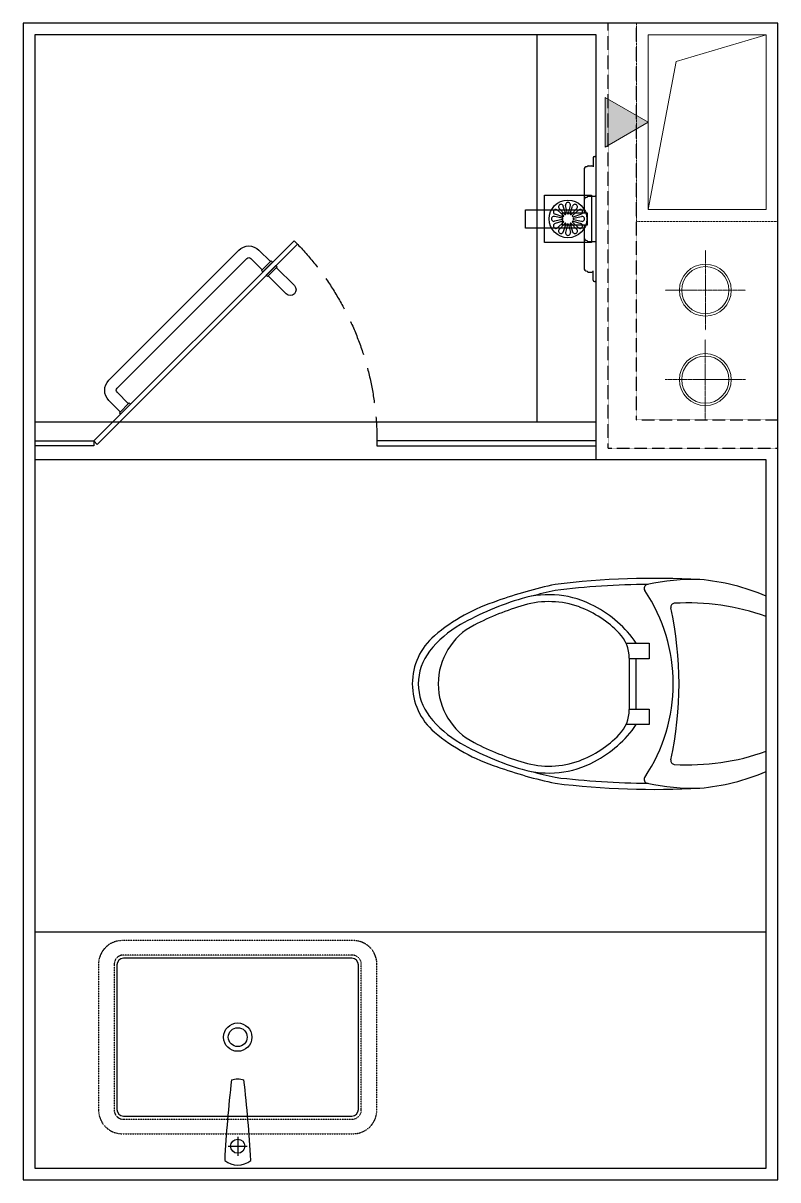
# Model space of a CAD drawing. Header units: millimetres. Extents: x 3887 to 5487, y 844 to 3294.
import ezdxf

# ---------------------------------------------------------------- set-up
doc = ezdxf.new("R2010")
doc.units = ezdxf.units.MM
doc.linetypes.add('DASH', pattern=[0.35, 0.25, -0.1])
doc.linetypes.add('DASHED2', pattern=[0.375, 0.25, -0.125])
for name, color, linetype in [('.P-不到顶玻璃隔断', 75, 'Continuous'), ('.P-卫生间台阶', 43, 'Continuous'), ('.P-门', 75, 'Continuous'), ('.PF-地漏', 30, 'Continuous'), ('.PF-洁具', 150, 'Continuous'), ('A-WALL-MOVE', 4, 'Continuous'), ('A-厨卫装修线', 145, 'Continuous'), ('Sunac-地漏', 30, 'Continuous'), ('Sunac-小五金', 8, 'Continuous'), ('Sunac_马桶', 150, 'Continuous')]:
    doc.layers.add(name, color=color, linetype=linetype)
doc.layers.add('A-排气道', color=12, linetype='Continuous', lineweight=18)
doc.layers.add('Sunac_立管', color=80, linetype='Continuous', lineweight=18)

# ---------------------------------------------------------------- blocks, each defined once
blk = doc.blocks.new('A$C5C5C78EF')
at = {"layer": 'A-排气道', "ltscale": 0.5}
blk.add_hatch(color=256, dxfattribs=at).paths.add_polyline_path([(-275, -210), (-366.1, -262.6), (-366.1, -157.4)])
at = {"layer": 'A-排气道', "linetype": 'DASHED2'}
blk.add_lwpolyline([(-300, -420), (-300, 0), (0, 0), (0, -420)], close=True, dxfattribs=at)
at = {"layer": 'A-排气道', "ltscale": 0.5}
for points in [[(-275, -395), (-275, -25), (-25, -25), (-25, -395)], [(-275, -210), (-366.1, -262.6), (-366.1, -157.4)]]:
    blk.add_lwpolyline(points, close=True, dxfattribs=at)
blk.add_lwpolyline([(-275, -395), (-215.5, -81.2), (-25, -25)], dxfattribs=at)
blk = doc.blocks.new('A$C009F3488')
at = {"layer": '.P-不到顶玻璃隔断'}
for p, q in [((0, -600, 0), (0, 0)), ((0, 0), (10, 0, 0)), ((10, -600, 0), (10, 0, 0))]:
    blk.add_line(p, q, dxfattribs=at)
at = {"layer": '.P-不到顶玻璃隔断', "color": 250}
for p, q in [((-38.3, -83.2, 0), (-4, -83.2, 0)), ((-4, -80.8, 0), (-0.1, -80.8, 0)), ((-4, -110.2, 0), (-4, -80.8, 0)), ((-0.1, -80.8, 0), (-0.1, -110.2, 0)), ((-68.7, -502.8, 0), (-68.7, -113.6, 0)), ((-44.2, -113.6, 0), (-44.2, -502.8, 0)), ((-38.3, -107.7, 0), (-4, -107.7, 0)), ((-0.1, -110.2, 0), (-4, -110.2, 0)), ((-38.3, -508.7, 0), (-4, -508.7, 0)), ((-0.1, -506.3, 0), (-4, -506.3, 0)), ((-4, -506.3, 0), (-4, -535.7, 0)), ((-0.1, -535.7, 0), (-0.1, -506.3, 0)), ((9.7, -535.7, 0), (9.7, -506.3, 0)), ((9.7, -506.3, 0), (13.7, -506.3, 0)), ((13.7, -506.3, 0), (13.7, -535.7, 0)), ((13.7, -508.7, 0), (67.7, -508.7, 0)), ((-38.3, -533.2, 0), (-4, -533.2, 0)), ((-4, -535.7, 0), (-0.1, -535.7, 0)), ((13.7, -535.7, 0), (9.7, -535.7, 0)), ((67.8, -533.2, 0), (13.7, -533.2, 0))]:
    blk.add_line(p, q, dxfattribs=at)
at = {"layer": '.P-不到顶玻璃隔断'}
blk.add_lwpolyline([(0, -600), (10, -600)], dxfattribs=at)
at = {"layer": '.P-不到顶玻璃隔断', "color": 250, "linetype": 'DASH', "ltscale": 300}
blk.add_arc((0, 0), 600, 270, 315, dxfattribs=at)
at = {"layer": '.P-不到顶玻璃隔断', "color": 250}
blk.add_arc((67.8, -521, 0), 12.2, 270.0076, 90.0076, dxfattribs=at)
at = {"layer": '.P-不到顶玻璃隔断', "color": 250, "extrusion": (-2.71207e-09, 9.54989e-10, 1)}
for centre, major_axis, start_param, end_param in [((-38.3, -113.6, 0), (-21.5, 21.5, 0), -0.785265, 0.785531), ((-38.3, -113.6, 0), (-4.16, 4.16, 0), -0.785265, 0.785531), ((-38.3, -502.8, 0), (21.5, 21.5, 0), 2.356328, 3.927124), ((-38.3, -502.8, 0), (4.16, 4.16, 0), 2.356328, 3.927124)]:
    blk.add_ellipse(centre, major_axis=major_axis, ratio=1, start_param=start_param, end_param=end_param, dxfattribs=at)
blk = doc.blocks.new('Sunac_马桶750')
at = {"layer": 'Sunac_马桶'}
blk.add_line((185.7, 0), (-185.7, 0), dxfattribs=at)
at = {"layer": 'Sunac_马桶', "color": 250, "linetype": 'ByBlock'}
for p, q in [((-86.4, -248.2), (-53.3, -248.2)), ((-86.4, -297), (-86.4, -248.2)), ((-53.3, -248.2), (-53.3, -290)), ((53.3, -248.2), (86.4, -248.2)), ((53.3, -290), (53.3, -248.2)), ((86.4, -248.2), (86.4, -297)), ((-54.4, -290), (54.4, -290)), ((53.3, -275.4), (-53.3, -275.4))]:
    blk.add_line(p, q, dxfattribs=at)
at = {"layer": 'Sunac_马桶'}
for centre, radius, start, end in [((234.6, -180), 457.2, 156.8161, 175.0321), ((-234.6, -180), 457.2, 4.9679, 23.1839), ((1554.6, -234.6), 1778, 176.9639, 186.8656), ((239.2, -152.9), 460.3, 178.4417, 192.437), ((-239.2, -152.9), 460.3, 347.5629, 1.558), ((-1554.6, -234.6), 1778, 353.1344, 3.036), ((0, -552.7), 355.6, 56.167, 123.833), ((-202.4, -250.7), 7.94, 189.7713, 303.8331), ((202.4, -250.7), 7.94, 236.167, 350.2287), ((745.5, -241.8), 977.9, 192.1213, 199.5996), ((-745.5, -241.8), 977.9, 340.4004, 347.8787), ((199.3, -449.9), 393.7, 197.7237, 220.0528), ((-199.3, -449.9), 393.7, 319.9472, 342.2763), ((0, -615.1), 134.9, 220.8335, 319.1665)]:
    blk.add_arc(centre, radius, start, end, dxfattribs=at)
at = {"layer": 'Sunac_马桶', "color": 250, "linetype": 'ByBlock'}
for centre, radius, start, end in [((316.8, -165.3), 488.3, 160.2178, 183.4613), ((-316.8, -165.3), 488.3, 356.5386, 19.7822), ((-162.7, -194.2), 7.94, 184.2381, 282.304), ((0, -940.2), 755.6, 77.6962, 102.3038), ((162.7, -194.2), 7.94, 257.6962, 355.7619), ((1567.3, -234.6), 1778, 180.4947, 186.8656), ((-1567.3, -234.6), 1778, 353.1344, 359.5053), ((51.9, -476.4), 244, 124.5259, 152.5265), ((-54.4, -366.2), 76.2, 90, 133.9968), ((54.4, -366.2), 76.2, 46.0032, 90), ((-51.9, -476.4), 244, 27.4735, 55.4741), ((51.9, -476.4), 229.3, 133.9968, 159.4423), ((-51.9, -476.4), 229.3, 20.5577, 46.0032), ((16.8, -460.7), 205.7, 151.8794, 195.9425), ((-16.8, -460.7), 205.7, 344.0575, 28.1206), ((16.8, -460.7), 191, 160.1349, 195.9191), ((-16.8, -460.7), 191, 344.0809, 19.8651), ((745.1, -241.4), 965.2, 192.3041, 195.3816), ((-745.1, -241.4), 965.2, 344.6184, 347.6959), ((427.8, -336.2), 620.4, 196.5666, 207.1313), ((-427.8, -336.2), 620.4, 332.8687, 343.4334), ((427.8, -336.2), 635, 196.5593, 209.3999), ((-427.8, -336.2), 635, 330.6001, 343.4407), ((0, -555.4), 139.7, 207.1313, 332.8687), ((62.8, -542.3), 215.9, 209.3045, 232.3768), ((-62.8, -542.3), 215.9, 307.6232, 330.6955), ((0, -626.2), 111.1, 231.6356, 270), ((0, -626.2), 111.1, 270, 308.3644)]:
    blk.add_arc(centre, radius, start, end, dxfattribs=at)
blk = doc.blocks.new('Sunac_台盆')
at = {"layer": '.PF-洁具', "color": 250, "linetype": 'DASH', "ltscale": 0.5}
for p, q in [((385.5, 295), (76.5, 295)), ((26.5, 245), (26.5, -245)), ((435.5, -245), (435.5, 245)), ((76.5, -295), (385.5, -295))]:
    blk.add_line(p, q, dxfattribs=at)
at = {"layer": '.PF-洁具'}
for p, q in [((384, 256), (78, 256)), ((64, 242), (64, -242)), ((398, -242), (398, 242)), ((78, -256), (384, -256))]:
    blk.add_line(p, q, dxfattribs=at)
at = {"layer": '.PF-洁具', "color": 250, "linetype": 'ByBlock', "ltscale": 0.1}
blk.add_line((20, 0), (-20, 0), dxfattribs=at)
at = {"layer": '.PF-洁具', "color": 250}
blk.add_line((0, 20), (0, -20), dxfattribs=at)
at = {"layer": '.PF-洁具', "color": 250, "linetype": 'DASH', "ltscale": 0.5}
blk.add_lwpolyline([(77, -262), (385, -262, 0.414214), (405, -242), (405, 242, 0.414214), (385, 262), (77, 262, 0.414214), (57, 242), (57, -242, 0.414214)], format="xyb", close=True, dxfattribs=at)
at = {"layer": '.PF-洁具'}
blk.add_lwpolyline([(140.3, 13.1, -0.204812), (140.3, -13.1, 253478688076.269409)], format="xyb", dxfattribs=at)
blk.add_circle((231, 0), 30, dxfattribs=at)
at = {"layer": '.PF-洁具', "color": 250, "linetype": 'ByBlock', "ltscale": 0.1}
blk.add_circle((0, 0), 15, dxfattribs=at)
at = {"layer": '.PF-洁具', "color": 250}
blk.add_circle((231, 0), 20, dxfattribs=at)
at = {"layer": '.PF-洁具', "color": 250, "linetype": 'DASH', "ltscale": 0.5}
for centre, start, end in [((76.5, 245), 90, 180), ((385.5, 245), 0, 90), ((76.5, -245), 180, 270), ((385.5, -245), 270, 0)]:
    blk.add_arc(centre, 50, start, end, dxfattribs=at)
at = {"layer": '.PF-洁具'}
for centre, radius, start, end in [((78, 242), 14, 90, 180), ((384, 242), 14, 0, 90), ((-162.4, -2543), 2574, 83.2453, 87.0506), ((-162.4, 2543), 2574, 272.9494, 276.7547), ((78, -242), 14, 180, 270), ((384, -242), 14, 270, 0)]:
    blk.add_arc(centre, radius, start, end, dxfattribs=at)
at = {"layer": '.PF-洁具', "linetype": 'ByBlock', "ltscale": 0.1}
blk.add_arc((3.1, 0), 43.1, 140.1519, 219.8481, dxfattribs=at)
blk = doc.blocks.new('立管_170_170')
at = {"layer": 'Sunac_立管', "linetype": 'DASH', "ltscale": 0.2}
for p, q in [((0, 85), (0, -85)), ((-85, 0), (85, 0))]:
    blk.add_line(p, q, dxfattribs=at)
at = {"layer": 'Sunac_立管'}
for radius in [55, 50]:
    blk.add_circle((0, 0), radius, dxfattribs=at)
blk = doc.blocks.new('lyt')
for p, q in [((-19.5, 129.7), (-19.5, -129.7)), ((-15.6, 132.3), (-16.9, 132.3)), ((-13, 129.7), (-13, 130.3)), ((-13, 129.7), (-13, 110)), ((-2.6, 112.6), (-10.4, 112.6)), ((0, 110.5), (-0.1, 110.5)), ((6.5, 13), (6.5, 104)), ((-2.6, 48.1), (-16.9, 48.1)), ((0, -13), (0, 13)), ((0, 13), (52, 13)), ((6.5, 19.5), (130.5, 19.5)), ((52, 13), (52, -13)), ((130.5, 19.5), (130.5, -19.5)), ((52, -13), (0, -13)), ((6.5, -104), (6.5, -13)), ((130.5, -19.5), (6.5, -19.5)), ((-2.6, -48.1), (-16.9, -48.1)), ((-13, -129.7), (-13, -110)), ((-2.6, -112.6), (-10.4, -112.6)), ((0, -110.5), (-0.1, -110.5)), ((-15.6, -132.3), (-16.9, -132.3))]:
    blk.add_line(p, q)
for centre, radius, start, end in [((-16.9, 129.7), 2.6, 90, 180), ((-15.6, 129.7), 2.6, 0, 90), ((-10.4, 110), 2.6, 90, 180), ((-2.6, 110), 2.6, 0, 90), ((0, 104), 6.5, 0, 90), ((-16.9, 45.5), 2.6, 90, 180), ((-2.6, 45.5), 2.6, 0, 90), ((0, 39), 6.5, 0, 90), ((-16.9, -45.5), 2.6, 180, 270), ((-2.6, -45.5), 2.6, 270, 0), ((0, -39), 6.5, 270, 0), ((-10.4, -110), 2.6, 180, 270), ((-2.6, -110), 2.6, 270, 0), ((0, -104), 6.5, 270, 0), ((-16.9, -129.7), 2.6, 180, 270), ((-15.6, -129.7), 2.6, 270, 0)]:
    blk.add_arc(centre, radius, start, end)
blk = doc.blocks.new('地漏')
at = {"layer": '.PF-地漏'}
for p, q in [((-50, -50), (-50, 50)), ((-50, 50), (50, 50)), ((-50, -50), (-50, 50)), ((-50, 50), (50, 50)), ((50, 50), (50, -50)), ((50, 50), (50, -50)), ((50, -50), (-50, -50)), ((50, -50), (-50, -50))]:
    blk.add_line(p, q, dxfattribs=at)
at = {"layer": '.PF-地漏', "color": 251}
for p, q in [((-4.7, 10.7), (-9.9, 27.2)), ((-4.7, 10.7), (-9.9, 27.2)), ((-1.3, 11.7), (-5, 28.5)), ((-1.3, 11.7), (-5, 28.5)), ((1.3, 11.7), (5, 28.5)), ((1.3, 11.7), (5, 28.5)), ((4.7, 10.7), (9.9, 27.2)), ((4.7, 10.7), (9.9, 27.2)), ((-11.7, 1.3), (-28.5, 5)), ((-11.7, 1.3), (-28.5, 5)), ((-10.7, 4.7), (-27.2, 9.9)), ((-10.7, 4.7), (-27.2, 9.9)), ((-9.4, 6.9), (-22.2, 18.6)), ((-9.4, 6.9), (-22.2, 18.6)), ((-6.9, 9.4), (-18.6, 22.2)), ((-6.9, 9.4), (-18.6, 22.2)), ((6.9, 9.4), (18.6, 22.2)), ((6.9, 9.4), (18.6, 22.2)), ((9.4, 6.9), (22.2, 18.6)), ((9.4, 6.9), (22.2, 18.6)), ((10.7, 4.7), (27.2, 9.9)), ((10.7, 4.7), (27.2, 9.9)), ((11.7, 1.3), (28.5, 5)), ((11.7, 1.3), (28.5, 5)), ((-11.7, -1.3), (-28.5, -5)), ((-11.7, -1.3), (-28.5, -5)), ((-10.7, -4.7), (-27.2, -9.9)), ((-10.7, -4.7), (-27.2, -9.9)), ((-9.4, -6.9), (-22.2, -18.6)), ((-9.4, -6.9), (-22.2, -18.6)), ((-6.9, -9.4), (-18.6, -22.2)), ((-6.9, -9.4), (-18.6, -22.2)), ((-4.7, -10.7), (-9.9, -27.2)), ((-4.7, -10.7), (-9.9, -27.2)), ((-1.3, -11.7), (-5, -28.5)), ((-1.3, -11.7), (-5, -28.5)), ((1.3, -11.7), (5, -28.5)), ((1.3, -11.7), (5, -28.5)), ((4.7, -10.7), (9.9, -27.2)), ((4.7, -10.7), (9.9, -27.2)), ((6.9, -9.4), (18.6, -22.2)), ((6.9, -9.4), (18.6, -22.2)), ((9.4, -6.9), (22.2, -18.6)), ((9.4, -6.9), (22.2, -18.6)), ((10.7, -4.7), (27.2, -9.9)), ((10.7, -4.7), (27.2, -9.9)), ((11.7, -1.3), (28.5, -5)), ((11.7, -1.3), (28.5, -5))]:
    blk.add_line(p, q, dxfattribs=at)
blk.add_circle((0, 0), 40, dxfattribs=at)
blk.add_circle((0, 0), 40, dxfattribs=at)
for centre, radius, start, end in [((-14.9, 25.8), 5.18, 14.9995, 225), ((-14.9, 25.8), 5.18, 14.9995, 225), ((0, 29.8), 5.18, 344.9995, 195), ((0, 29.8), 5.18, 344.9995, 195), ((14.9, 25.8), 5.18, 314.9995, 165), ((14.9, 25.8), 5.18, 314.9995, 165), ((-29.8, 0), 5.18, 74.9995, 285), ((-29.8, 0), 5.18, 74.9995, 285), ((-25.8, 14.9), 5.18, 44.9995, 255), ((-25.8, 14.9), 5.18, 44.9995, 255), ((-12, 0), 1.34, 285, 75.0009), ((-12, 0), 1.34, 285, 75.0009), ((-10.4, 6), 1.34, 255, 45.0009), ((-10.4, 6), 1.34, 255, 45.0009), ((-6, 10.4), 1.34, 225, 15.0009), ((-6, 10.4), 1.34, 225, 15.0009), ((0, 12), 1.34, 195, 345.0009), ((0, 12), 1.34, 195, 345.0009), ((6, 10.4), 1.34, 165, 315.0009), ((6, 10.4), 1.34, 165, 315.0009), ((10.4, 6), 1.34, 135, 285.0009), ((10.4, 6), 1.34, 135, 285.0009), ((12, 0), 1.34, 105, 255.0009), ((12, 0), 1.34, 105, 255.0009), ((25.8, 14.9), 5.18, 284.9995, 135), ((25.8, 14.9), 5.18, 284.9995, 135), ((29.8, 0), 5.18, 254.9995, 105), ((29.8, 0), 5.18, 254.9995, 105), ((-25.8, -14.9), 5.18, 104.9995, 315), ((-25.8, -14.9), 5.18, 104.9995, 315), ((-14.9, -25.8), 5.18, 134.9995, 345), ((-14.9, -25.8), 5.18, 134.9995, 345), ((-10.4, -6), 1.34, 315, 105.0009), ((-10.4, -6), 1.34, 315, 105.0009), ((-6, -10.4), 1.34, 345, 135.0009), ((-6, -10.4), 1.34, 345, 135.0009), ((0, -12), 1.34, 15, 165.0009), ((0, -12), 1.34, 15, 165.0009), ((6, -10.4), 1.34, 45, 195.0009), ((6, -10.4), 1.34, 45, 195.0009), ((10.4, -6), 1.34, 75, 225.0009), ((10.4, -6), 1.34, 75, 225.0009), ((14.9, -25.8), 5.18, 194.9995, 45), ((14.9, -25.8), 5.18, 194.9995, 45), ((25.8, -14.9), 5.18, 224.9995, 75), ((25.8, -14.9), 5.18, 224.9995, 75), ((0, -29.8), 5.18, 164.9995, 15), ((0, -29.8), 5.18, 164.9995, 15)]:
    blk.add_arc(centre, radius, start, end, dxfattribs=at)
blk = doc.blocks.new('Sunac_地漏五金')
at = {"layer": 'Sunac-地漏', "extrusion": (0, 0, -1), "xscale": -1, "zscale": -1, "rotation": 270}
blk.add_blockref('地漏', (60, 0), dxfattribs=at)
at = {"layer": 'Sunac-小五金', "ltscale": 0.5, "extrusion": (0, 0, -1), "xscale": -1, "zscale": -1, "rotation": 180}
blk.add_blockref('lyt', (19.5, 0), dxfattribs=at)
blk = doc.blocks.new('Sunac_I淋浴房2')
at = {"layer": '.P-不到顶玻璃隔断'}
for points in [[(0, 40), (125, 40), (125, 30), (0, 30)], [(1190, 40), (725, 40), (725, 30), (1190, 30)]]:
    blk.add_lwpolyline(points, dxfattribs=at)
at = {"layer": '.P-卫生间台阶'}
for points in [[(1190, 80), (0, 80)], [(1190, 0), (0, 0)]]:
    blk.add_lwpolyline(points, dxfattribs=at)

msp = doc.modelspace()

# ---------------------------------------------------------------- linework, layer by layer
at = {"layer": '.P-卫生间台阶'}
msp.add_line((4977.4, 2449.4), (4977.4, 3269.4), dxfattribs=at)
at = {"layer": '.PF-洁具', "ltscale": 0.5}
msp.add_lwpolyline([(5462.4, 1369.4), (3912.4, 1369.4), (3912.4, 869.4), (5462.4, 869.4)], close=True, dxfattribs=at)
at = {"layer": 'A-WALL-MOVE', "linetype": 'DASH'}
for p, q in [((5127.4, 2394.4), (5127.4, 3294.4)), ((5187.4, 2454.4), (5187.4, 3294.4)), ((5187.4, 2454.4), (5487.4, 2454.4)), ((5127.4, 2394.4), (5487.4, 2394.4))]:
    msp.add_line(p, q, dxfattribs=at)
at = {"layer": 'A-WALL-MOVE'}
msp.add_lwpolyline([(3887.4, 844.4), (5487.4, 844.4), (5487.4, 3294.4), (3887.4, 3294.4)], close=True, dxfattribs=at)
at = {"layer": 'A-厨卫装修线', "color": 6}
msp.add_lwpolyline([(3912.4, 3269.4), (3912.4, 869.4), (5462.4, 869.4), (5462.4, 2369.4), (5102.4, 2369.4), (5102.4, 3269.4)], close=True, dxfattribs=at)

# ---------------------------------------------------------------- block references
at = {"layer": '.P-门', "color": 3, "linetype": 'ByBlock', "xscale": -1, "rotation": 134.9999999998847}
msp.add_blockref('A$C009F3488', (4037.4, 2409.4, 0), dxfattribs=at)
for name, p in [('Sunac_地漏五金', (5102.4, 2879.8)), ('立管_170_170', (5333.6, 2728.8)), ('立管_170_170', (5333.5, 2539.4)), ('Sunac_I淋浴房2', (3912.4, 2369.4))]:
    msp.add_blockref(name, p)
for name, p, rotation in [('Sunac_马桶750', (5462.4, 1895), 270), ('Sunac_台盆', (4342.3, 915.7), 90)]:
    msp.add_blockref(name, p, dxfattribs=dict(rotation=rotation))
at = {"layer": 'A-排气道', "ltscale": 0.5}
msp.add_blockref('A$C5C5C78EF', (5487.4, 3294.4), dxfattribs=at)

doc.saveas('drawing.dxf')
